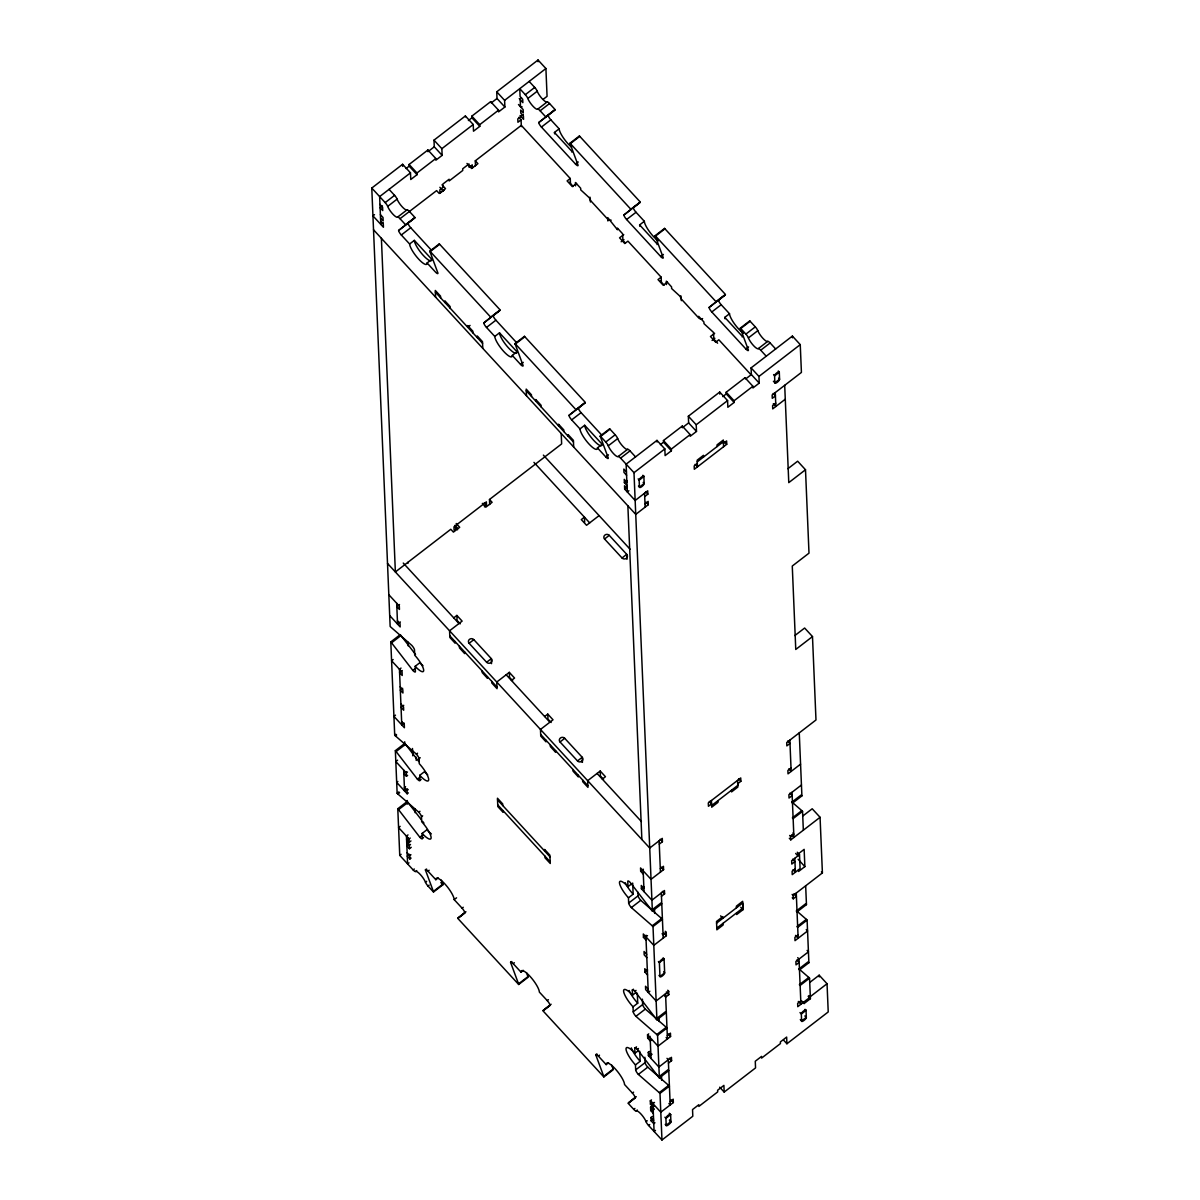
<?xml version="1.0" encoding="UTF-8"?>
<svg xmlns="http://www.w3.org/2000/svg" width="1200" height="1200" viewBox="0 0 1200 1200"><rect width="100%" height="100%" fill="white"/><g stroke="black" fill="none" stroke-linecap="round" stroke-linejoin="round"><path stroke-width="1.5" d="M398.625 230.475L414.855 217.815L398.625 230.475A4.095 1.02 52.4 0 0 401.31 234.99L409.62 244.005A13.635 3.405 52.4 0 0 418.59 259.05A13.635 3.405 52.4 0 0 427.095 262.98L435.405 271.98A4.095 1.02 52.4 0 0 437.955 273.165L430.005 251.715A4.095 1.02 52.4 0 1 429.87 251.13L439.29 243.87L500.115 309.915L490.71 317.16L429.87 251.13M538.74 122.55L554.985 109.89L538.74 122.55A4.095 1.02 52.4 0 0 541.44 127.065L575.52 164.055A4.095 1.02 52.4 0 0 578.085 165.24L570.135 143.805A4.095 1.02 52.4 0 1 570 143.205L579.405 135.96L640.245 201.99L630.84 209.235L570 143.205M515.055 343.575L575.895 409.605L585.3 402.36L524.46 336.33L515.055 343.575A4.095 1.02 52.4 0 0 515.19 344.175L523.125 365.61A4.095 1.02 52.4 0 1 520.575 364.44L512.28 355.425A13.635 3.405 52.4 0 1 503.775 351.495A13.635 3.405 52.4 0 1 494.79 336.45L486.495 327.435A4.095 1.02 52.4 0 1 483.795 322.92L490.62 317.52M655.17 235.65L716.01 301.68L725.43 294.435L664.59 228.405L655.17 235.65A4.095 1.02 52.4 0 0 655.305 236.25L663.255 257.7A4.095 1.02 52.4 0 1 660.705 256.515L626.61 219.51A4.095 1.02 52.4 0 1 623.925 214.995L630.75 209.595M635.535 456.885L630 450.885A4.095 1.02 52.4 0 0 627.585 449.31A8.175 2.04 52.4 0 1 622.725 446.175A8.175 2.04 52.4 0 1 617.685 438.585A4.095 1.02 52.4 0 0 615.18 434.79L609.645 428.79L600.225 436.035A4.095 1.02 52.4 0 0 600.36 436.635L608.31 458.07A4.095 1.02 52.4 0 1 605.76 456.9L597.45 447.885A13.635 3.405 52.4 0 1 588.945 443.955A13.635 3.405 52.4 0 1 579.975 428.91L571.665 419.895A4.095 1.02 52.4 0 1 568.98 415.38L575.805 409.965M775.665 348.96L770.13 342.96A4.095 1.02 52.4 0 0 767.7 341.385A8.175 2.04 52.4 0 1 762.855 338.25A8.175 2.04 52.4 0 1 757.815 330.66A4.095 1.02 52.4 0 0 755.295 326.865L749.76 320.865L740.355 328.11A4.095 1.02 52.4 0 0 740.49 328.71L748.425 350.145A4.095 1.02 52.4 0 1 745.875 348.975L711.795 311.97A4.095 1.02 52.4 0 1 709.095 307.455L715.92 302.04M415.53 654.45L400.965 635.565A4.095 1.02 52.4 0 0 400.2 634.68L390.795 641.925A4.095 1.02 52.4 0 1 391.545 642.81L412.845 670.41A4.095 1.02 52.4 0 0 415.395 671.58L415.185 666.3A13.635 3.405 52.4 0 0 423.69 670.23A13.635 3.405 52.4 0 0 414.705 655.185L414.495 649.905A4.095 1.02 52.4 0 0 411.795 645.39L390.9 627.18A4.095 1.02 52.4 0 1 390.15 626.43L371.775 188.055L402.615 164.295L410.49 172.845L410.775 179.505L417.045 174.675L416.97 173.01L409.11 164.475L427.935 149.97L435.795 158.52L435.87 160.185L442.14 155.355L441.855 148.68L433.995 140.145L465.36 115.98L473.235 124.515L473.505 131.19L479.79 126.36L479.715 124.68L471.84 116.145L490.665 101.655L498.54 110.19L498.6 111.855L504.885 107.025L504.6 100.35L496.74 91.815L538.035 60L545.91 68.535L547.065 96.345L543.405 99.165M406.035 168.555L409.17 166.14L409.11 164.475M433.995 140.145L434.265 146.805L427.995 151.65L427.935 149.97M468.39 120.54L471.915 117.81L471.84 116.145M491.52 102.72L497.01 98.49L496.74 91.815M410.49 172.845L379.635 196.605L380.805 224.4L383.16 222.585M441.855 148.68L473.235 124.515M504.6 100.35L545.91 68.535M416.97 173.01L435.795 158.52M479.715 124.68L498.54 110.19M385.17 202.605L394.575 195.345A4.095 1.02 52.4 0 1 397.095 199.14A8.175 2.04 52.4 0 0 402.135 206.745A8.175 2.04 52.4 0 0 406.995 209.88A4.095 1.02 52.4 0 1 409.41 211.455L414.945 217.455L405.54 224.7L400.005 218.7A4.095 1.02 52.4 0 0 397.575 217.125A8.175 2.04 52.4 0 1 392.73 213.99A8.175 2.04 52.4 0 1 387.69 206.4A4.095 1.02 52.4 0 0 385.17 202.605L371.775 188.055M525.3 94.68L534.705 87.435A4.095 1.02 52.4 0 1 537.225 91.23A8.175 2.04 52.4 0 0 542.265 98.82A8.175 2.04 52.4 0 0 547.11 101.955A4.095 1.02 52.4 0 1 549.54 103.53L555.075 109.53L545.655 116.775L540.12 110.775A4.095 1.02 52.4 0 0 537.705 109.2A8.175 2.04 52.4 0 1 532.845 106.065A8.175 2.04 52.4 0 1 527.82 98.475A4.095 1.02 52.4 0 0 525.3 94.68L519.765 88.68L520.095 96.465L522.705 99.3L522.855 102.645L519.24 98.52M382.455 205.905L380.1 207.72L382.725 210.57L382.59 207.225L379.965 204.39M374.505 214.65L372.945 215.865L383.43 227.25L383.295 223.905L380.67 221.07M387.69 206.4L397.095 199.14M527.82 98.475L537.225 91.23M523.275 114.66L517.785 118.89L517.935 122.235L521.07 119.82L518.82 117.375M397.575 217.125L406.995 209.88M537.705 109.2L547.11 101.955M400.005 218.7L436.605 190.62L439.215 193.455L445.5 188.625L442.005 184.83M475.5 165.825L475.29 160.815L521.295 125.37L570.255 178.5L570.465 183.51M540.12 110.775L549.54 103.53M444.39 189.78L439.965 193.185L439.83 189.855L442.965 187.425L442.83 184.095L449.1 179.265L449.175 180.93L462.765 170.46L462.69 168.795L468.975 163.965L469.11 167.295L472.245 164.88L472.38 168.21L470.145 165.78M401.31 234.99L410.73 227.73A4.095 1.02 52.4 0 1 408.03 223.215M541.44 127.065L550.845 119.82A4.095 1.02 52.4 0 1 548.16 115.305M409.62 244.005L414.33 240.375L431.805 259.35L427.095 262.98M554.7 133.89A13.635 3.405 52.4 0 1 554.445 132.45L559.155 128.82A13.635 3.405 52.4 0 0 571.53 147.135M430.005 251.715L439.41 244.47A4.095 1.02 52.4 0 1 439.29 243.87M570.135 143.805L579.54 136.545A4.095 1.02 52.4 0 1 579.405 135.96M575.52 164.055L578.22 161.985M570.255 178.5L567.105 180.915L572.355 186.615L576.54 183.39M470.07 325.41L467.715 327.225L467.64 325.56L472.89 331.245L472.95 332.91M483.795 322.92L500.04 310.26L493.215 315.675A4.095 1.02 52.4 0 0 495.9 320.19L516.105 342.12M623.925 214.995L640.155 202.35L633.33 207.75A4.095 1.02 52.4 0 0 636.03 212.265L644.325 221.28A13.635 3.405 52.4 0 0 649.275 231.375A13.635 3.405 52.4 0 0 658.35 240.81M486.495 327.435L495.9 320.19M626.61 219.51L636.03 212.265M623.745 234.63L619.56 237.84L624.795 243.54L627.93 241.125L661.155 277.17L661.365 282.18M494.79 336.45L499.5 332.835L516.975 351.795L512.28 355.425M639.885 226.335A13.635 3.405 52.4 0 1 639.63 224.91L644.325 221.28M621.165 241.77L623.955 239.625M515.19 344.175L524.595 336.93A4.095 1.02 52.4 0 1 524.46 336.33M655.305 236.25L664.725 229.005A4.095 1.02 52.4 0 1 664.59 228.405M520.575 364.44L523.275 362.37M660.705 256.515L663.39 254.445M661.155 277.17L658.02 279.585L663.255 285.285L667.44 282.06M568.98 415.38L585.21 402.72L578.385 408.135A4.095 1.02 52.4 0 0 581.085 412.65L601.275 434.565M709.095 307.455L725.34 294.795L718.515 300.21A4.095 1.02 52.4 0 0 721.2 304.725L729.51 313.74A13.635 3.405 52.4 0 0 734.46 323.835A13.635 3.405 52.4 0 0 743.52 333.27M571.665 419.895L581.085 412.65M711.795 311.97L721.2 304.725M579.975 428.91L584.67 425.28L602.16 444.255L597.45 447.885M725.055 318.795A13.635 3.405 52.4 0 1 724.8 317.355L729.51 313.74M489.69 504.48L489.48 499.485L561.645 443.91L561.195 433.485M484.425 506.82L486.51 505.215L486.375 501.885L453.96 526.845L454.095 530.19L457.23 527.76L454.98 525.33M714.645 333.285L710.46 336.51L715.695 342.21L718.845 339.795L751.47 375.21M712.065 340.44L714.855 338.295M600.36 436.635L609.765 429.375A4.095 1.02 52.4 0 1 609.645 428.79M740.49 328.71L749.895 321.45A4.095 1.02 52.4 0 1 749.76 320.865M600.225 436.035L605.76 442.035L615.18 434.79M740.355 328.11L745.89 334.11L755.295 326.865M399.51 604.515L396.825 606.585L399.45 609.435L399.3 606.09L388.815 594.705M809.76 982.44L819.18 975.195L827.04 983.73L828.225 1011.945L786.915 1043.76L786.645 1037.085L780.375 1041.915L780.435 1043.58L761.61 1058.085L761.55 1056.405L755.265 1061.25L755.55 1067.91L724.185 1092.075L723.9 1085.4L717.63 1090.245L717.69 1091.91L698.88 1106.4L698.805 1104.735L692.535 1109.565L692.805 1116.24L661.965 1140L660 1093.365A4.095 1.02 52.4 0 0 659.265 1092.63L638.355 1074.42A4.095 1.02 52.4 0 1 635.67 1069.905L635.46 1064.91A14.31 3.57 52.4 0 1 626.025 1049.1A14.31 3.57 52.4 0 1 634.965 1053.225L634.755 1048.215A4.095 1.02 52.4 0 1 637.305 1049.4L658.605 1077L668.01 1069.755A4.095 1.02 52.4 0 0 668.775 1070.64L659.355 1077.885L657.57 1035.285A4.095 1.02 52.4 0 0 656.82 1034.535L635.925 1016.34A4.095 1.02 52.4 0 1 633.225 1011.825L633.015 1006.815A14.31 3.57 52.4 0 1 623.595 991.02A14.31 3.57 52.4 0 1 632.535 995.145L632.325 990.135A4.095 1.02 52.4 0 1 634.875 991.305L656.175 1018.92L665.58 1011.66A4.095 1.02 52.4 0 0 666.33 1012.545L656.925 1019.805L653.01 926.535A4.095 1.02 52.4 0 0 652.26 925.8L631.365 907.59A4.095 1.02 52.4 0 1 628.665 903.075L628.455 897.795A13.635 3.405 52.4 0 1 619.47 882.75A13.635 3.405 52.4 0 1 627.99 886.665L627.765 881.385A4.095 1.02 52.4 0 1 630.315 882.57L651.615 910.17L661.02 902.925A4.095 1.02 52.4 0 0 661.77 903.81L652.365 911.055L633.99 472.68L620.595 458.13A4.095 1.02 52.4 0 0 618.165 456.57A8.175 2.04 52.4 0 1 613.32 453.42A8.175 2.04 52.4 0 1 608.28 445.83L617.685 438.585M766.245 356.22L760.725 350.205A4.095 1.02 52.4 0 0 758.295 348.645A8.175 2.04 52.4 0 1 753.435 345.495A8.175 2.04 52.4 0 1 748.41 337.905L757.815 330.66M605.76 456.9L608.445 454.815M745.875 348.975L748.575 346.905M400.35 621.96L397.56 624.105L396.69 603.24M618.165 456.57L627.585 449.31M758.295 348.645L767.7 341.385M620.595 458.13L630 450.885M760.725 350.205L770.13 342.96M391.545 642.81L400.965 635.565M773.175 393.45L775.425 395.895L772.29 398.31L772.14 394.98L801.42 372.42L800.25 344.625L792.39 336.075L751.08 367.89L758.955 376.425L759.225 383.1L752.955 387.945L752.895 386.265L745.02 377.73L726.195 392.235L734.07 400.77L734.13 402.435L727.86 407.265L727.575 400.59L719.715 392.055L688.35 416.22L696.21 424.755L696.495 431.43L690.21 436.26L690.15 434.595L682.275 426.06L663.45 440.55L671.325 449.085L671.4 450.765L665.115 455.595L664.845 448.92L656.97 440.385L626.13 464.145L627.285 491.94L628.86 490.74M660.39 444.63L663.525 442.215L663.45 440.55M688.35 416.22L688.62 422.895L682.35 427.725L682.275 426.06M722.745 396.615L726.27 393.9L726.195 392.235M745.875 378.795L751.365 374.565L751.08 367.89M633.99 472.68L664.845 448.92M696.21 424.755L727.575 400.59M758.955 376.425L800.25 344.625M393.15 659.535L391.59 660.75L402.075 672.135L402.21 675.465L399.585 672.615L402.285 670.545M627.015 485.55L624.405 482.7L627.09 480.63M671.325 449.085L690.15 434.595M734.07 400.77L752.895 386.265M453.735 617.85L456.87 615.435L462.12 621.12L449.565 630.795L449.85 637.455L455.085 643.155L455.025 641.49M644.715 496.575L647.85 494.16L647.7 490.815L635.16 500.49L624.675 489.105L627.36 487.02M639.165 480.18L643.875 476.55M774.585 375.87L779.28 372.255M401.025 668.07L399.45 669.285L401.775 724.89L404.13 723.075M599.1 515.61L586.545 525.285L581.31 519.585L584.445 517.17L584.655 522.18M415.185 666.3L419.88 662.685A13.635 3.405 52.4 0 0 422.985 665.7M412.845 670.41L415.53 668.34M402.675 688.32L400.32 690.135L402.945 692.985L402.81 689.655L400.185 686.805M697.23 461.865L723.375 441.72L723.585 446.73M645.015 503.805L648.15 501.39L648.285 504.72L635.745 514.38L373.515 229.77M697.32 463.515L694.185 465.93L694.32 469.26L726.735 444.3L726.6 440.955L723.465 443.37L723.315 440.04L717.045 444.87L717.12 446.535M775.725 403.125L772.59 405.54L772.725 408.87L785.28 399.21M486.615 662.265L491.31 658.635A3.06 2.805 -2.4 0 1 490.935 662.595A3.06 2.805 -2.4 0 1 486.615 662.265L469.125 643.29L473.835 639.66L491.31 658.635L491.52 663.645M622.035 557.97L626.73 554.34A3.06 2.805 -2.4 0 1 626.355 558.285A3.06 2.805 -2.4 0 1 622.035 557.97L604.545 538.995L609.255 535.365L626.73 554.34L626.94 559.35M403.74 705.3L401.055 707.37L403.665 710.22L403.53 706.89L400.905 704.04M395.49 715.155L393.915 716.355L404.4 727.74L404.265 724.41L401.64 721.56M418.83 761.55L405.525 744.3A4.095 1.02 52.4 0 0 404.76 743.415L395.355 750.66A4.095 1.02 52.4 0 1 396.105 751.545L417.405 779.16A4.095 1.02 52.4 0 0 419.955 780.33L419.745 775.32A14.31 3.57 52.4 0 0 428.685 779.445A14.31 3.57 52.4 0 0 419.265 763.65L419.055 758.64A4.095 1.02 52.4 0 0 416.355 754.125L395.445 735.93A4.095 1.02 52.4 0 1 394.71 735.18L395.88 734.28M395.445 735.93L396.63 735.015M396.105 751.545L405.525 744.3M511.425 680.46L514.56 678.045L509.31 672.36L496.77 682.02L497.04 688.695L491.805 682.995L491.73 681.33M397.575 760.185L395.805 761.535L406.305 772.92L406.44 776.265L407.61 775.35M416.355 754.125L417.54 753.225M787.875 468.72L797.64 461.205L805.5 469.74L808.995 553.155L792.27 566.04L795.765 649.455L812.49 636.57L804.63 628.035L794.865 635.55M419.055 758.64L420.225 757.74M406.17 771.6L403.815 773.415L406.44 776.265M406.305 772.92L407.475 772.02M397.86 781.485L396.69 782.4L407.175 793.785L408.345 792.87M805.5 469.74L788.775 482.625L784.695 385.305M419.745 775.32L424.455 771.705A14.31 3.57 52.4 0 0 427.71 774.87M421.26 819.645L407.955 802.395A4.095 1.02 52.4 0 0 407.205 801.51L397.785 808.755A4.095 1.02 52.4 0 1 398.535 809.64L419.835 837.24A4.095 1.02 52.4 0 0 422.385 838.425L422.175 833.415A14.31 3.57 52.4 0 0 431.115 837.54A14.31 3.57 52.4 0 0 421.695 821.73L421.485 816.735A4.095 1.02 52.4 0 0 418.785 812.22L397.89 794.01A4.095 1.02 52.4 0 1 397.14 793.26L398.91 791.91M405.585 786.69L404.415 787.59L407.025 790.44L407.175 793.785M397.89 794.01L399.645 792.645M417.405 779.16L420.345 776.895M407.34 788.79L404.55 790.935L403.68 770.085M419.955 780.33L421.14 779.43M407.025 790.44L408.21 789.54M398.535 809.64L407.955 802.395M400.14 826.365L398.58 827.58L409.065 838.965L409.2 842.295L410.97 840.945M418.785 812.22L419.97 811.305M544.635 716.52L547.77 714.105L553.02 719.79L540.465 729.45L540.75 736.125L545.985 741.825L545.925 740.16M421.485 816.735L422.655 815.82M408.015 834.9L406.44 836.115L407.61 863.925L408.99 862.86M408.345 838.095L406.59 839.445L409.2 842.295M409.065 838.965L410.235 838.05M407.895 841.605L406.71 842.505L409.335 845.355L409.47 848.7L411.24 847.335M422.175 833.415L426.885 829.785A14.31 3.57 52.4 0 0 431.355 833.91M409.2 844.035L406.845 845.85L409.47 848.7M409.335 845.355L410.505 844.455M419.835 837.24L422.775 834.975M441.3 880.155L442.785 884.175A4.095 1.02 52.4 0 1 442.92 884.775L433.5 892.02L427.98 886.02A4.095 1.02 52.4 0 1 425.46 882.225A8.175 2.04 52.4 0 0 420.42 874.635A8.175 2.04 52.4 0 0 415.56 871.5A4.095 1.02 52.4 0 1 413.145 869.925L399.75 855.375L401.115 854.325M422.385 838.425L423.57 837.51M409.635 854.325L407.28 856.14L409.905 858.975L411.075 858.075M409.905 858.975L409.77 855.645L410.94 854.745M577.515 760.935L582.225 757.305A3.06 2.805 -2.4 0 1 581.835 761.25A3.06 2.805 -2.4 0 1 577.515 760.935L560.025 741.96L564.735 738.33L582.225 757.305L582.435 762.315L581.34 761.13M413.145 869.925L414.315 869.01M415.56 871.5L416.745 870.585M433.5 892.02A4.095 1.02 52.4 0 0 433.38 891.435L425.43 869.985L426.6 869.085M425.43 869.985A4.095 1.02 52.4 0 1 427.98 871.17L429.15 870.255M425.46 882.225L426.63 881.325M427.98 871.17L435.84 879.705L438.195 877.89M427.98 886.02L429.15 885.12M433.38 891.435L442.785 884.175M602.325 779.13L605.46 776.715L600.21 771.015L587.67 780.69L587.94 787.365L582.705 781.665L582.63 780M465.93 911.775L457.935 918.09L464.76 912.675A4.095 1.02 52.4 0 0 462.06 908.16L454.2 899.625L456.555 897.81M462.06 908.16L463.245 907.26M464.91 913.005L457.845 918.45L518.685 984.48L528.09 977.235A4.095 1.02 52.4 0 0 527.955 976.635L526.47 972.615M659.28 844.14L662.415 841.725L662.28 838.38L649.725 848.04L387.51 563.43M709.335 801.405L711.585 803.85L708.45 806.265L708.3 802.92L740.73 777.96L740.865 781.29L737.73 783.705L737.865 787.05L731.595 791.88L731.52 790.215M711.63 805.53L737.775 785.4L737.565 780.39M518.685 984.48A4.095 1.02 52.4 0 0 518.55 983.88L510.6 962.445L511.785 961.53M510.6 962.445A4.095 1.02 52.4 0 1 513.15 963.615L514.335 962.715M643.305 874.125L640.68 871.275L643.38 869.205M627.99 886.665L631.515 883.95M513.15 963.615L521.025 972.165L523.38 970.35M660.3 868.74L663.45 866.325L663.585 869.655L651.03 879.33L640.545 867.945L640.68 871.275M791.025 768.06L787.875 770.49L788.025 773.82L800.565 764.16M628.455 897.795L633.15 894.165L632.685 883.05M661.455 896.265L664.59 893.85L664.455 890.52L651.915 900.18L641.415 888.795L644.115 886.725M518.55 983.88L527.955 976.635M628.665 903.075L638.085 895.83L637.935 892.215M631.365 907.59L640.77 900.345L661.68 918.555A4.095 1.02 52.4 0 1 662.43 919.29L653.01 926.535M801.45 785.01L788.895 794.67L789.03 798.015L792.18 795.6L789.93 793.155M801.9 795.885L792.495 803.13A4.095 1.02 52.4 0 1 791.73 802.245L801.15 795A4.095 1.02 52.4 0 0 801.9 795.885L799.26 732.87M551.115 1004.235L543.105 1010.55L549.93 1005.135A4.095 1.02 52.4 0 0 547.245 1000.62L548.415 999.72M652.26 925.8L661.68 918.555M801.795 810.63L792.39 817.875A4.095 1.02 52.4 0 1 793.14 818.61L802.545 811.365A4.095 1.02 52.4 0 0 801.795 810.63L792.045 802.125M550.08 1005.465L543.03 1010.895L603.855 1076.94L613.275 1069.68A4.095 1.02 52.4 0 0 613.14 1069.095L611.655 1065.075M646.08 940.155L643.455 937.32L646.14 935.25M647.505 935.625L645.93 936.825L648.27 992.43L649.83 991.23M803.055 815.82L812.205 808.77L820.065 817.305L822.405 872.91L793.125 895.47L793.26 898.8L796.395 896.385L793.935 893.715M665.235 931.29L666.21 932.37L663.075 934.785L662.085 933.705M820.065 817.305L790.785 839.85L790.65 836.52L793.785 834.105L792.81 833.04M666.21 932.37L666.345 935.7L653.805 945.36L643.32 933.975L643.455 937.32M647.535 974.925L644.91 972.075L647.595 970.005M797.265 852.225L799.5 854.67L791.67 860.715L791.805 864.045L794.94 861.63L792.69 859.185M716.565 923.145L742.695 903.015L742.905 908.025L716.775 928.155M632.325 990.135L633.495 989.22M634.875 991.305L636.045 990.405M795.24 868.86L792.105 871.275L792.24 874.62L800.085 868.575L799.5 854.67M736.455 907.83L736.38 906.165L742.65 901.32L743.01 909.675L736.725 914.505L736.665 912.84M632.535 995.145L636.06 992.415M795.69 853.44L797.94 855.885L797.865 854.205L804.135 849.375L804.87 866.61L798.585 871.455L798.525 869.775M633.015 1006.815L637.725 1003.185L637.305 993.18M633.225 1011.825L642.645 1004.565L642.405 999.15M635.925 1016.34L645.33 1009.08L666.24 1027.29A4.095 1.02 52.4 0 1 666.99 1028.04L657.57 1035.285M667.695 990.24L668.685 991.305L656.13 1000.98L645.645 989.595L645.51 986.25L648.12 989.1M668.685 991.305L668.82 994.65L665.685 997.065L664.695 996M603.855 1076.94A4.095 1.02 52.4 0 0 603.735 1076.34L595.785 1054.89L596.955 1053.99M595.785 1054.89A4.095 1.02 52.4 0 1 598.335 1056.075L599.505 1055.16M806.46 904.62L797.04 911.88A4.095 1.02 52.4 0 1 796.29 910.995L805.71 903.735A4.095 1.02 52.4 0 0 806.46 904.62L805.665 885.795M598.335 1056.075L606.195 1064.61L608.55 1062.795M651.48 1040.055L650.295 1040.955L647.685 1038.105L647.535 1034.775L648.72 1033.86M634.755 1048.215L636.525 1046.865M647.685 1038.105L650.025 1036.29M637.305 1049.4L638.475 1048.485M656.82 1034.535L666.24 1027.29M806.355 919.365L796.95 926.61A4.095 1.02 52.4 0 1 797.7 927.36L807.105 920.115A4.095 1.02 52.4 0 0 806.355 919.365L797.22 911.4M603.735 1076.34L613.14 1069.095M634.965 1053.225L638.49 1050.51M667.305 1035.57L670.44 1033.155L670.575 1036.5L658.02 1046.16L647.535 1034.775M798.015 934.89L794.88 937.32L795.015 940.65L807.555 930.99L806.25 929.565M668.46 1063.095L671.595 1060.68L671.445 1057.35L658.905 1067.01L648.42 1055.625L648.27 1052.295L649.455 1051.38M635.46 1064.91L640.155 1061.28L639.735 1051.275M648.42 1055.625L650.76 1053.81M652.065 1054.23L650.895 1055.13L648.27 1052.295M635.67 1069.905L645.075 1062.66L644.85 1057.23M638.355 1074.42L647.76 1067.175L668.67 1085.385A4.095 1.02 52.4 0 1 669.42 1086.12L660 1093.365M636.285 1096.68L628.29 1102.995L635.115 1097.595A4.095 1.02 52.4 0 0 632.415 1093.08L633.6 1092.165M808.89 962.715L799.485 969.96A4.095 1.02 52.4 0 1 798.735 969.075L808.14 961.83A4.095 1.02 52.4 0 0 808.89 962.715L807.105 920.115M629.37 1102.455L628.2 1103.355L633.735 1109.355A4.095 1.02 52.4 0 0 636.15 1110.93A8.175 2.04 52.4 0 1 641.01 1114.065A8.175 2.04 52.4 0 1 646.05 1121.67A4.095 1.02 52.4 0 0 648.57 1125.465L661.965 1140M629.97 1101.99L635.265 1097.925M633.735 1109.355L634.905 1108.455M659.265 1092.63L668.67 1085.385M808.8 977.46L799.38 984.705A4.095 1.02 52.4 0 1 800.13 985.455L809.535 978.195A4.095 1.02 52.4 0 0 808.8 977.46L799.65 969.495M636.15 1110.93L637.335 1110.03M654.24 1106.085L653.07 1107L650.445 1104.15L650.31 1100.805L651.48 1099.905M650.445 1104.15L652.8 1102.335M654.495 1102.455L652.935 1103.655L654.09 1131.465L655.47 1130.4M653.34 1113.39L650.715 1110.54L650.58 1107.21L651.75 1106.295M650.715 1110.54L653.655 1108.275M654.375 1109.145L653.19 1110.045L650.58 1107.21M670.065 1101.615L673.2 1099.2L673.35 1102.53L660.795 1112.19L650.31 1100.805M800.775 1000.935L797.64 1003.35L797.775 1006.68L810.33 997.02L809.025 995.595M654.945 1122.765L653.775 1123.68L651.15 1120.83L651 1117.5L652.185 1116.585M646.05 1121.67L647.22 1120.755M810.315 996.615L827.04 983.73M651.15 1120.83L653.505 1119.015M801.885 1001.085L804.12 1003.53L810.405 998.685L809.535 978.195M648.57 1125.465L649.74 1124.55M666.195 1125.255L670.905 1121.625L669.6 1120.2M801.615 1020.96L806.325 1017.33M529.17 81.42L534.705 87.435M550.845 119.82L559.155 128.82M778.29 370.98L779.28 372.045L779.58 379.2A3.06 0.99 -42.7 0 1 777.285 382.26A3.06 0.99 -42.7 0 1 774.87 382.83L773.4 381.225M554.445 132.45L571.935 151.425A13.635 3.405 52.4 0 1 571.875 152.13M639.63 224.91L657.105 243.885A13.635 3.405 52.4 0 1 657.045 244.59M724.8 317.355L742.275 336.33A13.635 3.405 52.4 0 1 742.23 337.035M778.59 378.135L779.58 379.2L774.87 382.83L774.57 375.675A2.34 0.75 -42.7 0 1 775.08 374.58L775.425 374.16A3.57 1.155 -42.7 0 1 778.155 372.015L778.71 371.79A2.34 0.75 -42.7 0 1 779.28 372.045M773.595 374.595L774.57 375.675M518.475 104.535L523.14 109.59L523.29 112.935L520.665 110.085L520.785 113.145L523.41 115.995L523.545 119.325L520.05 115.53M698.67 316.305L703.905 321.99L703.98 323.655L713.52 332.43L713.805 339.105L717.6 343.23M497.01 98.49L504.885 107.025M751.365 374.565L759.225 383.1M569.37 182.325L573.165 186.45M625.395 243.15L622.905 240.435L622.62 233.76L617.385 228.075L617.445 229.74L607.77 217.635L607.905 220.965M660.36 281.1L664.11 285.165M773.325 403.71L775.86 406.455L775.275 392.565M471.915 117.81L479.79 126.36M726.27 393.9L734.13 402.435M475.29 160.815L477.915 163.665L471.645 168.495L466.98 163.44M724.485 441.855L726.735 444.3M434.265 146.805L442.14 155.355M688.62 422.895L696.495 431.43M439.875 187.305L443.37 191.1M695.1 464.34L697.44 466.86L697.185 460.17L703.455 455.34L703.53 457.005M409.17 166.14L417.045 174.675M663.525 442.215L671.4 450.765M389.055 189.345L394.575 195.345M642.87 475.275L643.86 476.34L644.16 483.495A3.06 0.99 -42.7 0 1 641.865 486.57A3.06 0.99 -42.7 0 1 639.45 487.125L638.475 486.06M410.73 227.73L430.92 249.66M643.17 482.43L644.16 483.495L639.45 487.125L639.15 479.97A2.34 0.75 -42.7 0 1 639.675 478.875L640.005 478.47A3.57 1.155 -42.7 0 1 642.735 476.31L643.29 476.085A2.34 0.75 -42.7 0 1 643.86 476.34M638.175 478.905L639.15 479.97M645.6 491.715L647.85 494.16M626.445 471.93L623.835 469.08L623.97 472.41L626.595 475.26M646.035 502.275L648.285 504.72M380.4 214.665L383.025 217.515L383.16 220.86L380.535 218.01M626.88 482.205L624.255 479.37L624.405 482.7M627.15 488.61L624.525 485.76L624.675 489.105M435.375 292.125L482.565 343.35M526.275 390.795L573.465 442.02M543.375 455.13L630.15 549.315M533.955 462.375L589.695 522.87M787.74 741.015L789.99 743.46L786.855 745.875L786.705 742.545L815.985 719.985L812.49 636.57M788.835 768.87L791.16 771.405L789.855 740.13M489.48 499.485L492.105 502.32L485.835 507.165L482.34 503.37M791.595 834.915L793.92 837.435L792.03 792.255M484.26 502.77L486.51 505.215M738.615 778.86L740.865 781.29M789.66 835.455L790.65 836.52M821.415 871.845L822.405 872.91M789.315 838.26L790.785 839.85M798.12 859.305L804.87 866.61M793.05 869.67L795.39 872.19L794.805 858.3M456.195 523.5L459.69 527.295L453.42 532.125L450.795 529.275L395.37 571.965L381.39 238.305M455.235 527.235L457.575 529.77M792.135 894.405L793.125 895.47M792.27 897.735L793.26 898.8M795.525 935.385L798.15 938.235L796.26 893.055M807.12 950.415L808.44 951.84L795.885 961.5L796.035 964.845L799.17 962.43L796.92 959.985M797.715 957.66L799.02 959.085L800.925 1004.265L798.3 1001.43M740.76 907.23L743.01 909.675M808.155 996.255L810.405 998.685M660.165 839.28L662.415 841.725M460.23 623.85L457.08 620.43L456.87 615.435M512.67 680.775L509.52 677.355L509.31 672.36M551.13 722.52L547.98 719.1L547.77 714.105M603.57 779.445L600.42 776.025L600.21 771.015M403.245 563.055L458.97 623.535M506.175 674.775L549.885 722.205M597.075 773.445L641.4 821.55M720.615 915.855L722.85 918.3L722.79 916.635L716.52 921.465L716.865 929.805L723.135 924.975L723.06 923.31M805.05 1009.305L806.025 1010.385L806.325 1017.54A2.34 0.75 -42.7 0 1 805.815 1018.62L805.485 1019.04A3.57 1.155 -42.7 0 1 802.755 1021.2L802.2 1021.425A2.34 0.75 -42.7 0 1 801.615 1021.17L800.31 1019.535M804.855 1015.935L806.325 1017.54M800.01 1012.575L801.33 1014L801.63 1021.155M449.775 635.79L496.98 687.03M540.675 734.46L587.88 785.685M661.335 867.225L663.585 869.655M662.355 891.42L664.59 893.85M397.425 620.76L400.035 623.61L400.185 626.94L389.685 615.555M643.905 888.3L641.28 885.465L641.415 888.795M783.555 1040.1L786.915 1043.76M663.9 933.03L666.345 935.7M663.105 957.9L664.095 958.965L664.665 972.87A3.06 0.99 -42.7 0 1 662.37 975.93A3.06 0.99 -42.7 0 1 659.97 976.5L658.98 975.435M658.395 961.53L659.385 962.595L659.97 976.5L664.665 972.87L663.69 971.805M646.665 954.345L644.055 951.495L644.19 954.84L646.815 957.675M497.535 799.89L549.975 856.815M497.745 804.9L550.185 861.825M666.36 991.98L668.82 994.65M647.4 971.58L644.775 968.73L644.91 972.075M719.685 1087.2L724.185 1092.075M668.325 1034.055L670.575 1036.5M666.135 1037.49L667.44 1038.915L665.55 993.72M669.345 1058.25L671.595 1060.68M667.005 1058.34L668.31 1059.765L670.2 1104.945L668.895 1103.52M671.1 1100.085L673.35 1102.53M669.3 1113.255L670.62 1114.68L670.92 1121.835A2.34 0.75 -42.7 0 1 670.395 1122.93L670.065 1123.335A3.57 1.155 -42.7 0 1 667.335 1125.495L666.78 1125.72A2.34 0.75 -42.7 0 1 666.195 1125.465L665.22 1124.385M669.435 1120.23L670.92 1121.835M664.92 1117.23L665.91 1118.295L666.21 1125.465M440.835 882.525L442.92 884.775M547.245 1000.62L539.37 992.085A14.31 3.57 52.4 0 0 529.95 976.275A14.31 3.57 52.4 0 0 521.025 972.165M632.415 1093.08L624.555 1084.53A14.31 3.57 52.4 0 0 615.135 1068.735A14.31 3.57 52.4 0 0 606.195 1064.61M407.145 852.795L409.77 855.645M651 1117.5L653.625 1120.335M422.595 821.37L423.93 823.095M792.39 336.075L792.465 337.815M819.18 975.195L819.255 976.965M802.545 811.365L803.34 830.19M804.06 1001.85L804.12 1003.53M745.02 377.73L745.05 378.57M719.715 392.055L719.805 394.14M717.93 800.685L717.99 802.35L711.72 807.18L711.42 800.535M681.33 300.66L681.18 297.33L671.64 288.555L671.565 286.89L666.33 281.19L666.465 284.535M656.97 440.385L657.045 442.05M644.565 493.23L645.15 507.135M659.13 840.795L660.45 872.085M661.32 892.935L663.21 938.115M654.51 909.735L654.675 913.41M659.055 1017.87L659.205 1021.53M661.515 1076.565L661.665 1080.24M627.87 505.845L641.865 839.505M643.17 870.795L644.04 891.645M650.16 1037.625L651.03 1058.475M590.415 201.99L590.28 198.66L580.74 189.885L580.665 188.22L575.43 182.535L575.565 185.865M573.675 447.03L573.405 440.355L568.155 434.655L568.23 436.335M563.85 431.58L563.79 429.915L558.54 424.23L558.615 425.895M578.265 775.26L578.325 776.925L573.09 771.225L573.015 769.56M538.035 60L538.11 61.74M541.125 406.92L541.065 405.255L535.815 399.555L535.89 401.22M555.54 750.585L555.6 752.25L550.365 746.565L550.29 744.9M520.215 99.585L520.515 106.74A3.06 0.99 -42.7 0 0 522.06 106.77M521.07 119.82L521.355 126.6M531.51 396.48L531.45 394.815L526.2 389.115L526.485 395.79M544.725 851.13L544.665 849.465L549.9 855.15L550.26 863.49L545.01 857.805L544.935 856.125M490.665 101.655L490.71 102.585M502.77 805.59L502.71 803.925L497.46 798.225L497.805 806.565L503.055 812.265L502.98 810.6M482.775 348.36L482.505 341.685L477.255 335.985L477.33 337.665M465.36 115.98L465.405 116.805M487.365 676.59L487.425 678.255L482.19 672.57L482.115 670.89M450.225 308.25L450.165 306.585L444.915 300.885L444.99 302.55M464.64 651.915L464.7 653.595L459.465 647.895L459.39 646.23M440.61 297.81L440.55 296.145L435.3 290.46L435.585 297.12M402.615 164.295L402.705 166.38M407.925 562.305L407.97 563.34M416.085 757.08L416.22 760.41M408.03 642.195L408.18 645.855M412.485 748.485L412.8 755.82M415.02 809.025L415.17 812.7M404.7 741.78L404.85 745.455M407.16 800.49L407.31 804.15M390.795 641.925L394.71 735.18M395.355 750.66L397.14 793.26M397.785 808.755L399.75 855.375M605.76 442.035A4.095 1.02 52.4 0 1 608.28 445.83M602.16 444.255A13.635 3.405 52.4 0 1 593.655 440.325A13.635 3.405 52.4 0 1 584.67 425.28M516.975 351.795A13.635 3.405 52.4 0 1 508.47 347.88A13.635 3.405 52.4 0 1 499.5 332.835M431.805 259.35A13.635 3.405 52.4 0 1 423.3 255.42A13.635 3.405 52.4 0 1 414.33 240.375M652.365 911.055A4.095 1.02 52.4 0 1 651.615 910.17M640.77 900.345A4.095 1.02 52.4 0 1 638.085 895.83M560.025 741.96A3.06 2.805 -2.4 0 1 560.415 738.015A3.06 2.805 -2.4 0 1 564.735 738.33M469.125 643.29A3.06 2.805 -2.4 0 1 469.515 639.345A3.06 2.805 -2.4 0 1 473.835 639.66M633.15 894.165A13.635 3.405 52.4 0 1 625.26 882.72M435.84 879.705A14.31 3.57 52.4 0 1 444.78 883.83A14.31 3.57 52.4 0 1 454.2 899.625M656.925 1019.805A4.095 1.02 52.4 0 1 656.175 1018.92M645.33 1009.08A4.095 1.02 52.4 0 1 642.645 1004.565M659.355 1077.885A4.095 1.02 52.4 0 1 658.605 1077M647.76 1067.175A4.095 1.02 52.4 0 1 645.075 1062.66M640.155 1061.28A14.31 3.57 52.4 0 1 631.305 1047.9M637.725 1003.185A14.31 3.57 52.4 0 1 629.13 990.465M521.46 97.665A3.57 1.155 -42.7 0 0 521.07 98.085L520.725 98.505A2.34 0.75 -42.7 0 0 520.215 99.6M604.545 538.995A3.06 2.805 -2.4 0 1 604.935 535.05A3.06 2.805 -2.4 0 1 609.255 535.365M745.89 334.11A4.095 1.02 52.4 0 1 748.41 337.905M702.6 318.585A3.06 2.805 -2.4 0 1 698.73 317.97L681.255 298.995A3.06 2.805 -2.4 0 1 680.91 295.86M611.145 220.14A3.06 2.805 -2.4 0 1 607.83 219.3L590.355 200.325A3.06 2.805 -2.4 0 1 590.01 197.19M664.095 958.965L659.385 962.595A3.06 0.99 -42.7 0 1 661.68 959.535A3.06 0.99 -42.7 0 1 664.095 958.965M670.62 1114.68L665.91 1118.295A3.06 0.99 -42.7 0 1 668.205 1115.235A3.06 0.99 -42.7 0 1 670.62 1114.68M806.025 1010.385L801.33 1014A3.06 0.99 -42.7 0 1 803.625 1010.94A3.06 0.99 -42.7 0 1 806.025 1010.385"/></g></svg>
